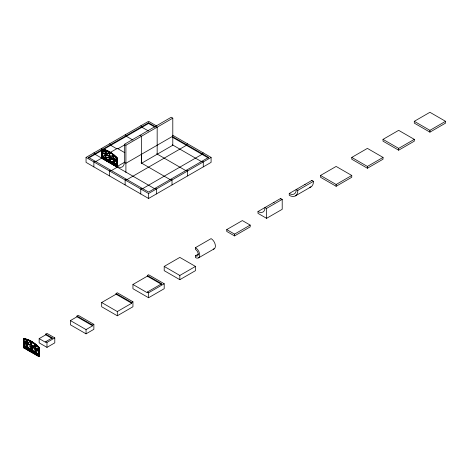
<?xml version="1.0" encoding="UTF-8"?>
<svg xmlns="http://www.w3.org/2000/svg" width="469" height="469" viewBox="0 0 469 469"><rect width="100%" height="100%" fill="white"/><g stroke="black" fill="none" stroke-linecap="round" stroke-linejoin="round"><path stroke-width="0.7" d="M141.538 163.47L141.538 154.254M31.089 348.051L31.106 347.881A0.879 0.51 60 0 0 30.485 346.796A0.879 0.51 60 0 0 29.858 347.16L29.699 347.066A1.108 0.639 60 0 1 30.485 346.614A1.108 0.639 60 0 1 31.265 347.969L31.276 348.162M31.124 348.027L30.872 348.731M31.241 348.186L31.007 348.895M109.236 158.545L109.259 158.37A0.879 0.51 60 0 0 108.673 157.267A0.879 0.51 60 0 0 108.052 157.625L107.852 157.561A1.108 0.639 60 0 1 108.638 157.109A1.108 0.639 60 0 1 109.418 158.463M109.277 158.522L109.3 158.346A0.879 0.51 60 0 0 108.638 157.291A0.879 0.51 60 0 0 108.011 157.648M109.388 158.68L109.459 158.44A1.108 0.639 60 0 0 108.673 157.086A1.108 0.639 60 0 0 107.893 157.537M27.478 341.608A1.108 0.639 60 0 0 28.257 342.962A1.108 0.639 60 0 0 29.037 342.511L28.844 342.44A0.879 0.51 60 0 1 28.216 342.804A0.879 0.51 60 0 1 27.595 341.719L27.87 340.846M31.048 348.356L31.106 347.881M105.847 151.716L105.748 152.214A0.879 0.51 60 0 0 106.369 153.293A0.879 0.51 60 0 0 107.032 152.912L107.19 153.005A1.108 0.639 60 0 1 106.41 153.451A1.108 0.639 60 0 1 105.589 152.12L105.695 151.581M109.459 158.44L109.16 159.39L108.462 159.777A2.767 1.6 60 0 1 106.545 158.669L105.883 157.455A2.58 1.489 60 0 1 105.883 155.298M23.784 339.738L23.726 340.195A1.102 0.633 60 0 0 24.499 341.549A1.102 0.633 60 0 0 25.279 341.092L25.08 341.022A0.879 0.51 60 0 1 24.458 341.385A0.879 0.51 60 0 1 23.831 340.301L23.931 339.861M23.784 343.372L23.925 344.938L24.623 345.987M23.831 343.935L24.095 343.173M27.22 342.751L27.319 342.27M27.073 346.257L27.173 345.817A0.879 0.51 60 0 0 26.545 344.738A0.879 0.51 60 0 0 25.924 345.096L25.725 345.032A1.102 0.633 60 0 1 26.504 344.574A1.102 0.633 60 0 1 27.284 345.929L27.22 346.38M27.319 345.905L27.038 346.738M35.404 346.984L35.685 346.151M35.509 346.509L35.65 348.074M38.798 353.028L38.892 352.588M101.984 150.795L102.078 150.356M103.672 157.256C102.465 156.57 101.427 154.905 102.078 153.533L102.775 153.199L104.1 153.65M104.804 153.65L105.326 152.677L104.839 151.17M105.191 153.592L105.232 151.675M105.408 153.216L105.472 152.765M105.373 156.875L105.431 156.417A1.102 0.633 60 0 0 104.657 155.069A1.102 0.633 60 0 0 103.878 155.52L104.036 155.614A0.879 0.51 60 0 1 104.663 155.251A0.879 0.51 60 0 1 105.285 156.335L104.804 157.285M105.472 156.394L105.191 157.226M113.621 158.006L113.621 157.021L114.125 156.417L115.397 156.599M113.598 157.455L113.656 156.998M113.803 157.121L113.762 158.047M116.183 164.132L116.822 163.822L117.045 163.077M113.709 161.195A0.879 0.51 60 0 1 114.33 160.838A0.879 0.51 60 0 1 114.952 161.916L115.11 162.01A1.102 0.633 60 0 0 114.336 160.656A1.102 0.633 60 0 0 113.557 161.107C113.099 163.235 117.455 165.985 117.133 162.637M105.654 151.604L105.883 151.17M105.806 151.739L106.299 151.088M109.025 159.226L109.259 158.37L109.066 159.202L108.38 159.577A2.538 1.466 60 0 1 106.627 158.563L105.982 157.467A2.368 1.366 60 0 1 105.982 155.491L106.299 155.221M109.388 158.962L108.855 159.659M27.501 341.11L28.034 340.406M27.73 340.682L27.437 341.631A1.108 0.639 60 0 0 28.216 342.986A1.108 0.639 60 0 0 29.002 342.534M27.653 341.244L28.509 340.494A2.538 1.466 60 0 1 30.268 341.508M102.119 149.881L101.837 150.707A1.102 0.633 60 0 0 102.611 152.062A1.102 0.633 60 0 0 103.391 151.61L103.233 151.516M102.043 150.379L102.242 150.033M101.937 153.867L102.119 153.515M102.043 154.014L102.506 153.457M102.242 153.662L102.043 154.911M105.062 153.445L105.226 153.117M113.762 157.144L114.231 156.593M23.966 339.386L23.684 340.218A1.102 0.633 60 0 0 24.458 341.567A1.102 0.633 60 0 0 25.238 341.115M23.89 339.884L24.095 339.538M23.966 343.021L23.743 344.375M23.89 343.519L24.699 342.886M116.787 163.845L116.951 163.517M116.916 163.998L117.092 163.64M26.909 342.95L26.95 341.186M27.114 342.605L26.651 343.156M27.038 343.103L27.261 342.728M27.114 346.233L26.305 346.872M35.814 346.304L35.609 347.552M38.634 353.35L38.839 353.005M38.476 353.732L39.044 352.67L38.798 351.586L36.775 349.458M38.798 353.479L38.98 353.128M105.847 151.194L106.187 150.901M105.982 151.364L106.662 150.989A2.538 1.466 60 0 1 108.421 152.003M107.049 154.969L105.847 155.321A2.58 1.489 60 0 0 105.847 157.478M110.285 153.392L109.969 153.662A2.368 1.366 60 0 0 109.969 155.638L112.408 158.428M108.744 155.345L109.066 155.069A2.368 1.366 60 0 0 109.066 153.093L108.38 152.026A2.538 1.466 60 0 0 106.627 151.012M108.855 155.532L109.201 155.239A2.58 1.489 60 0 0 109.201 153.087L108.497 151.892A2.767 1.6 60 0 0 106.586 150.789L106.152 150.924M112.73 161.77L113.047 161.5A2.368 1.366 60 0 0 113.047 159.524L110.532 156.839M28.034 344.539L27.694 344.832A2.58 1.489 60 0 0 27.694 346.984L28.433 348.15A2.767 1.6 60 0 0 30.344 349.258L30.743 349.147M31.675 343.003L32.021 342.71M32.132 342.898L31.816 343.167A2.368 1.366 60 0 0 31.816 345.143M30.591 344.85L30.913 344.58A2.368 1.366 60 0 0 30.913 342.605M30.702 345.037L31.048 344.744A2.58 1.489 60 0 0 31.048 342.593M30.913 348.707L30.227 349.083A2.538 1.466 60 0 1 28.474 348.068M30.702 349.171L31.048 348.877M34.577 351.281L34.894 351.005A2.368 1.366 60 0 0 34.894 349.03L31.716 345.131A2.58 1.489 60 0 1 31.716 342.98M102.078 149.904C103.532 148.855 105.126 150.912 105.373 152.261M102.207 150.057L102.846 149.746M105.232 153.574L104.534 153.908M104.904 157.455L105.232 157.203M23.925 339.409L24.247 339.157M24.054 339.562L24.699 339.251M23.925 343.044L24.247 342.792M26.756 343.331L27.079 343.079M26.95 346.562L25.912 346.814M26.756 346.96L27.079 346.714M35.65 346.175L36.775 345.899M35.773 346.327L36.418 346.016M38.37 353.562L38.675 353.327M172.645 135.213L211.091 157.414L211.091 162.374L148.573 198.469L86.05 162.374L86.05 157.414L148.573 121.313L156.388 125.827M117.232 167.204L101.603 158.176L101.761 149.066A28.738 16.591 60 0 1 117.391 158.088L117.391 167.111L110.748 170.945M105.513 150.127L101.761 149.377L105.513 150.127L105.513 159.53L109.494 161.653L105.513 159.53M88.553 158.135L88.553 157.414L148.573 122.761L155.139 126.548M89.145 157.789L148.573 123.482L155.139 127.269M109.494 151.927L105.513 150.227L109.494 151.927L109.494 161.834L113.48 163.951L109.494 161.834M105.355 150.215L105.513 158.27L101.761 156.283L117.232 165.217L113.48 163.23L113.639 164.044L117.232 166.12L113.48 164.132L113.48 154.647L109.652 152.015L113.322 154.735L113.48 162.872L105.666 158.54L105.666 159.442M124.813 152.718L117.309 148.386L101.679 157.414L117.309 166.436A9.949 5.745 60 0 0 124.344 162.374L124.344 144.323L171.238 117.256L172.797 118.153L172.797 145.226L157.795 153.891M95.711 161.576L101.761 158.088L117.391 167.111M117.936 148.749L124.813 144.78M124.344 144.323L125.909 145.226L172.797 118.153M101.761 157.367L105.513 159.354L101.914 157.273L101.914 156.37L109.494 160.568L109.341 152.015M117.309 167.638L117.232 158.129L113.639 154.817L117.074 158.223L117.232 165.035L109.652 160.838L109.652 161.741M117.391 158.088L117.232 158.176A28.738 16.591 60 0 0 101.603 149.154M110.748 170.224L109.494 170.945L109.494 175.91M117.309 166.436L124.813 162.104M172.797 136.203L125.909 163.276L124.344 162.374M126.378 179.252L125.123 179.973L125.123 184.933M187.647 143.877L186.398 144.599L186.398 145.32L126.378 179.973M203.276 152.9L202.028 153.621L202.028 154.342L142.605 188.649M208.594 158.135L208.594 157.414L148.573 192.061L88.553 157.414M86.05 157.414L148.573 193.509L211.091 157.414M23.45 338.659L23.608 338.571A28.738 16.591 60 0 1 39.238 347.593L39.079 356.71L23.45 347.687L23.45 338.659A28.738 16.591 60 0 1 39.079 347.687M27.36 339.632L23.608 338.888L27.36 339.632L27.36 349.042L31.341 351.158L27.36 349.042M31.341 341.432L27.36 339.732L31.341 341.432L31.341 351.34L35.327 353.462L31.341 351.34M27.202 339.72L27.36 347.775L23.608 345.788L39.079 354.722L35.327 352.741L35.486 353.55L39.079 355.625L35.327 353.644L35.327 344.152L31.499 341.52L35.169 344.246L35.327 352.377L27.513 348.045L27.513 348.948M23.761 346.784L27.36 348.86L23.761 346.784L23.761 345.882L31.341 350.079L31.189 341.52M45.722 334.825L45.722 334.104L46.976 333.383L54.791 337.897L54.791 342.857L46.976 347.371L39.162 342.857L39.162 338.618L45.722 334.825L51.69 338.272M76.986 316.053L78.235 315.332L93.864 324.36L93.864 329.32L86.05 333.834L70.42 324.812L70.42 320.567L76.986 316.78L92.616 325.803L92.616 325.081L76.986 316.053L76.986 316.78M116.06 293.494L117.309 292.773L132.944 301.796L132.944 306.761L117.309 315.784L101.679 306.761L101.679 302.517L116.06 294.215L131.689 303.244L131.689 302.517L116.06 293.494L116.06 294.215M147.319 276.171L147.319 275.45L148.573 274.723L164.203 283.751L164.203 288.711L148.573 297.739L132.944 288.711L132.944 284.472L147.319 276.171L161.699 284.472M195.462 247.655A6.079 3.512 60 0 1 199.759 255.095A6.079 3.512 60 0 1 195.462 257.581L195.462 255.775A3.869 2.234 60 0 0 198.199 254.198A3.869 2.234 60 0 0 195.462 249.455L195.462 247.655L211.091 238.627A6.079 3.512 60 0 1 215.248 244.707A6.079 3.512 60 0 1 213.243 249.133M226.726 229.605L242.356 220.582L250.17 225.091L250.17 226.896L234.541 235.919L226.726 231.41L226.726 229.605L234.541 234.119L250.17 225.091M257.985 211.554L280.65 198.469L282.209 199.372L282.209 209.303L266.58 218.325L257.985 213.36L257.985 211.554A9.949 5.745 60 0 0 265.02 207.497L266.58 208.4L282.209 199.372M313.474 181.327L297.844 190.35A12.159 7.017 60 0 1 289.244 195.315L289.244 193.509L311.908 180.424L313.474 181.327A12.159 7.017 60 0 1 309.37 187.418M320.509 175.459L336.138 166.436L351.768 175.459L351.768 177.264L336.138 186.287L320.509 177.264L320.509 175.459L336.138 184.481L351.768 175.459M351.768 157.414L367.397 148.386L383.026 157.414L383.026 159.214L367.397 168.242L351.768 159.214L351.768 157.414L367.397 166.436L383.026 157.414M383.026 139.363L398.656 130.341L414.291 139.363L414.291 141.169L398.656 150.191L383.026 141.169L383.026 139.363L398.656 148.386L414.291 139.363M414.291 121.313L429.921 112.29L445.55 121.313L445.55 123.118L429.921 132.141L414.291 123.118L414.291 121.313L429.921 130.341L445.55 121.313M23.45 347.687L26.756 349.417M164.203 266.421L179.832 257.399L195.462 266.421L195.462 270.666L179.832 279.688L164.203 270.666L164.203 266.421L179.832 275.45L195.462 266.421M39.079 356.71L39.079 347.64L35.486 344.322L38.927 347.728L39.079 354.546L31.499 350.349L31.499 351.252M27.202 349.851L39.238 356.622M295.323 195.913L310.953 186.891M39.162 338.618L45.722 342.405L45.722 341.684L52.288 337.897L52.288 338.618M195.462 255.775L198.586 253.969M45.722 341.684L46.976 342.405L54.791 337.897M38.927 347.728L39.238 347.593M198.504 257.88L214.134 248.857M132.944 284.472L147.319 292.773L147.319 292.052L161.699 283.751L147.319 275.45M92.616 325.081L93.864 324.36M131.689 302.517L132.944 301.796M147.319 292.052L148.573 292.773L164.203 283.751M70.42 320.567L86.05 329.59L92.616 325.803M101.679 302.517L117.309 311.545L131.689 303.244M110.244 153.416L110.649 153.287A2.538 1.466 60 0 1 112.408 154.301M106.152 155.051L106.545 154.94M106.264 155.245L106.662 155.116M108.38 155.444L108.785 155.321M108.462 155.644L108.896 155.509M112.771 161.746L112.367 161.875A2.538 1.466 60 0 1 110.608 160.861L110.244 160.339M27.999 340.43L28.433 340.295A2.767 1.6 60 0 1 30.344 341.403L31.007 342.616M31.98 342.733L32.42 342.599A2.767 1.6 60 0 1 34.331 343.701L35.251 346.14M32.091 342.921L32.496 342.798A2.538 1.466 60 0 1 34.255 343.812L35.093 346.052A0.879 0.51 60 0 1 34.507 346.386A0.879 0.51 60 0 1 33.885 345.307L33.686 345.237A1.108 0.639 60 0 0 34.507 346.568A1.108 0.639 60 0 0 35.286 346.116L35.222 345.524M27.999 344.563L28.433 344.422M30.632 344.826L28.392 344.445M30.743 345.014L28.896 344.692M30.632 348.954L30.268 349.059A2.538 1.466 60 0 1 28.509 348.045L27.87 346.949A2.368 1.366 60 0 1 27.87 344.973L28.509 344.621L29.887 345.078M31.622 348.338L32.496 350.343A2.538 1.466 60 0 0 34.214 351.381L34.618 351.258M34.729 351.445L34.331 351.557A2.767 1.6 60 0 1 32.42 350.454L31.487 348.291M102.365 149.675L103.637 149.851L104.499 150.696M102.471 149.846L103.244 149.799M102.471 153.48L103.244 153.433M104.458 153.732L104.839 153.627M104.458 157.361L104.839 157.262M104.945 157.432L103.637 157.273M114.19 156.611L114.969 156.57M116.564 164.027L115.784 164.074M116.67 164.203L115.397 164.021L114.53 163.177M24.212 339.181L24.623 339.075M24.212 342.816L25.056 342.769M26.305 343.238L26.686 343.138M26.381 343.414L26.792 343.308M26.381 347.048L26.792 346.937M35.931 345.952L37.708 346.439M38.03 353.638L38.411 353.538M37.672 353.755L38.517 353.708M106.627 155.139L108.497 155.62M107.958 155.397L108.421 155.421M104.499 153.709L103.168 153.281M104.575 153.885L103.209 153.457M114.459 156.359L114.893 156.417M104.499 157.344L103.637 157.121M104.141 157.455L104.575 157.52M24.581 339.093L25.056 339.134M24.658 339.275L26.346 340.201M24.581 342.728L26.346 343.214M24.658 342.909L25.988 343.331M26.422 343.39L25.056 342.962M36.377 346.04L38.071 346.972L38.939 348.537M26.422 347.025L25.015 346.45M36.377 352.688L38.071 353.614M38.141 353.796L37.203 353.55M107.008 154.993L107.999 155.374M107.049 155.186L107.999 155.591M28.896 344.475L29.846 344.885M103.209 149.822L103.672 149.986M114.928 156.587L115.397 156.757M104.1 157.285L103.209 156.816M115.356 163.886L115.825 164.05M25.015 339.157L26.422 340.113M25.056 339.327L25.484 339.515M25.947 346.79L24.658 345.917M25.988 346.966L24.095 344.908M37.244 353.374L37.672 353.562M297.844 190.35L296.279 189.447A9.949 5.745 60 0 1 289.244 193.509M155.602 126.278L157.168 127.181L157.168 154.254L141.538 163.276L141.538 136.203L139.973 135.301M172.645 136.655L208.594 157.414M172.645 137.376L207.996 157.789M140.759 125.827L142.007 126.548L142.007 127.269L148.573 131.062M172.328 144.78L201.43 161.576M125.123 134.849L126.378 135.57L126.378 136.297L132.944 140.084M186.398 170.224L187.647 170.945L187.647 175.91M156.699 153.803L185.8 170.605M109.494 143.877L110.748 144.599L110.748 145.32L116.717 148.767M141.069 162.825L170.769 179.973L170.769 179.252L172.017 179.973L172.017 184.933M112.038 155.802L111.88 155.708A1.108 0.639 60 0 0 112.66 157.062A1.108 0.639 60 0 0 113.439 156.611M111.839 155.731L111.997 155.825A0.879 0.51 60 0 0 112.619 156.904A0.879 0.51 60 0 0 113.246 156.54L112.771 154.829M110.573 160.949L109.623 158.792A1.102 0.639 60 0 1 110.291 158.03A1.102 0.639 60 0 1 111.176 159.431L110.977 159.366A0.879 0.51 60 0 0 110.274 158.241A0.879 0.51 60 0 0 109.752 158.844M93.864 152.9L95.113 153.621L95.113 154.342L154.541 188.649M45.722 334.104L52.288 337.897M37.45 348.162L37.643 348.233A0.879 0.51 60 0 0 38.27 349.311A0.879 0.51 60 0 0 38.892 348.954L38.675 347.957M33.023 348.942L32.865 348.848A0.879 0.51 60 0 0 32.162 347.728A0.879 0.51 60 0 0 31.64 348.326M32.824 348.872L32.982 348.959A1.102 0.639 60 0 0 32.097 347.558A1.102 0.639 60 0 0 31.446 348.309L31.675 349.282M115.356 156.623L116.67 157.889L117.156 159.554A1.102 0.633 60 0 1 116.376 160.011A1.102 0.633 60 0 1 115.597 158.657L115.796 158.727A0.879 0.51 60 0 0 116.382 159.829A0.879 0.51 60 0 0 117.004 159.466L116.992 158.962M115.356 156.775L115.825 157.062M103.637 150.01L104.804 151.194M114.928 159.947L116.916 162.098M115.825 160.691L114.459 159.636L113.656 157.983M114.928 163.581L115.397 163.863M37.203 346.128L37.672 346.568M37.708 350.073L36.377 349.053M36.74 349.587L38.071 350.607M36.74 353.216L37.244 353.526M33.832 347.494L32.42 346.327M115.82 156.957L116.218 157.467M115.784 157.086L116.523 157.959M115.82 160.586L116.218 161.096M113.838 158.54L114.969 159.929M114.53 159.548L116.523 161.594M114.969 163.558L113.598 161.09M103.244 156.793L101.879 154.319M103.209 156.922L102.4 155.966M37.672 346.462L38.798 347.951M36.775 349.563L35.685 348.051M25.947 339.697L27.22 341.766M36.306 352.776L36.775 353.192M24.581 346.011L25.056 346.427M32.379 350.478A2.767 1.6 60 0 0 34.296 351.58L35.034 351.175A2.58 1.489 60 0 0 34.993 349.047L31.851 345.125M116.253 157.396L116.629 157.912M116.253 161.025L116.629 161.541M114.125 162.731L114.495 163.247M104.534 150.625L104.904 151.141M38.03 350.624L38.763 351.609M36.418 349.03L35.591 347.048M35.972 348.608L36.342 349.124M36.418 352.665L35.814 351.68M36.342 352.758L35.685 351.68M26.305 340.224L27.132 342.206M112.443 154.219L113.404 156.634M112.367 154.324L112.73 154.846M108.462 151.915L108.855 152.489M112.443 158.346L112.841 158.915M110.285 156.189L113.146 159.536M110.573 156.816L109.869 155.626A2.58 1.489 60 0 1 109.828 153.492L110.573 153.087A2.767 1.6 60 0 1 112.484 154.195L113.146 155.409M110.649 160.838L109.752 158.633L109.793 159.19M106.662 158.54L106.023 157.443A2.368 1.366 60 0 1 106.023 155.468M30.702 341.995L30.309 341.42A2.767 1.6 60 0 0 28.392 340.318M34.296 347.851L34.688 348.426M32.132 345.694L32.496 346.216M116.564 157.936L116.787 158.469M116.564 161.571L117.004 163.101M113.967 158.54L114.231 159.05M113.838 162.174L114.19 162.708M102.506 155.913L102.078 154.887M38.37 347.465L38.857 348.977M38.37 351.099L38.798 352.125M26.756 340.652L27.038 341.209M23.966 344.914L24.247 345.471M112.73 158.979L113.011 159.548M110.174 160.375L109.676 159.126M34.993 344.914L34.296 343.724A2.767 1.6 60 0 0 32.379 342.616M34.577 348.485L34.858 349.053M31.851 349.253L32.132 349.821M116.951 158.446L117.133 159.003M116.822 158.452L117.004 159.466M116.951 162.081L117.156 163.189M113.803 158.024L113.926 158.563M113.803 161.658L113.967 162.168M38.675 351.592L39.003 352.694M35.509 347.488L35.773 348.068M35.773 351.703L35.591 350.683A0.879 0.51 60 0 1 36.219 350.32A0.879 0.51 60 0 1 36.84 351.404M35.65 351.703L35.445 350.595A1.102 0.633 60 0 1 36.224 350.138A1.102 0.633 60 0 1 36.998 351.492M23.931 344.398L24.054 344.932M113.047 155.397L113.281 156.523M34.858 344.926L35.034 345.506M113.744 161.172L113.762 161.682M105.226 152.22L105.285 152.701M38.98 348.514L39.003 349.059M38.839 352.102L38.857 352.606M35.404 350.619L35.468 351.146M27.261 341.743L27.278 342.294M23.872 343.912L23.89 344.416M429.921 130.341L429.921 132.141M398.656 148.386L398.656 150.191M367.397 166.436L367.397 168.242M336.138 184.481L336.138 186.287M266.58 208.4L266.58 218.325M234.541 234.119L234.541 235.919M203.276 166.888L203.276 161.922L202.028 161.201L202.028 161.922M179.832 275.45L179.832 279.688M156.388 193.961L156.388 188.995L155.139 188.274L155.139 188.995M148.573 122.761L148.573 123.482M148.573 193.509L148.573 198.469M148.573 292.773L148.573 297.739M142.007 188.995L142.007 188.274L140.759 188.995L140.759 193.961M125.909 145.226L125.909 172.492M117.309 311.545L117.309 315.784M117.074 165.305L117.074 166.208M113.639 154.817L113.639 162.96M113.322 163.142L113.322 164.044M109.652 152.015L109.652 160.662M109.341 160.838L109.341 161.741M105.666 150.133L105.666 158.358M105.355 158.54L105.355 159.442M101.914 149.289L101.914 156.195M101.761 149.066L101.679 158.616M95.113 161.922L95.113 161.201L93.864 161.922L93.864 166.888M86.05 329.59L86.05 333.834M46.976 342.405L46.976 347.371M38.927 354.816L38.927 355.719M35.486 344.322L35.486 352.465M35.169 352.647L35.169 353.55M31.499 341.52L31.499 350.167M31.189 350.349L31.189 351.252M27.513 339.644L27.513 347.869M27.202 348.045L27.202 348.948M23.761 338.794L23.761 345.7M23.608 338.571L23.608 347.593M103.274 151.493A0.879 0.51 60 0 1 102.647 151.856A0.879 0.51 60 0 1 102.025 150.772M109.599 158.803A1.102 0.639 60 0 1 110.25 158.047A1.102 0.639 60 0 1 111.135 159.454M113.187 159.513A2.58 1.489 60 0 1 113.187 161.67L112.443 162.075A2.767 1.6 60 0 1 110.532 160.967M103.432 151.587A1.102 0.633 60 0 1 102.652 152.038A1.102 0.633 60 0 1 101.873 150.684M109.793 158.821A0.879 0.51 60 0 1 110.315 158.217A0.879 0.51 60 0 1 111.018 159.343M105.783 152.191A0.879 0.51 60 0 0 106.41 153.269A0.879 0.51 60 0 0 106.996 152.935L107.149 153.023A1.108 0.639 60 0 1 106.369 153.474A1.108 0.639 60 0 1 105.631 152.103M30.872 344.604A2.368 1.366 60 0 0 30.872 342.628L30.227 341.532A2.538 1.466 60 0 0 28.474 340.517M25.883 345.12A0.879 0.51 60 0 1 26.51 344.762A0.879 0.51 60 0 1 27.132 345.841M30.309 349.282A2.767 1.6 60 0 1 28.392 348.174M30.936 342.64A2.538 1.466 60 0 1 30.936 344.762M32.455 342.816A2.538 1.466 60 0 1 34.214 343.83M39.044 349.042A1.102 0.633 60 0 1 38.265 349.493A1.102 0.633 60 0 1 37.485 348.139M28.879 342.417A0.879 0.51 60 0 1 28.257 342.78A0.879 0.51 60 0 1 27.636 341.696M34.255 351.357A2.538 1.466 60 0 1 32.496 350.343M274.166 202.825A9.949 5.745 60 0 1 273.615 202.532M280.65 198.469A9.949 5.745 60 0 1 280.626 199.096M305.155 184.639A9.949 5.745 60 0 1 304.873 184.481M311.908 180.424A9.949 5.745 60 0 1 311.903 180.741"/></g></svg>
